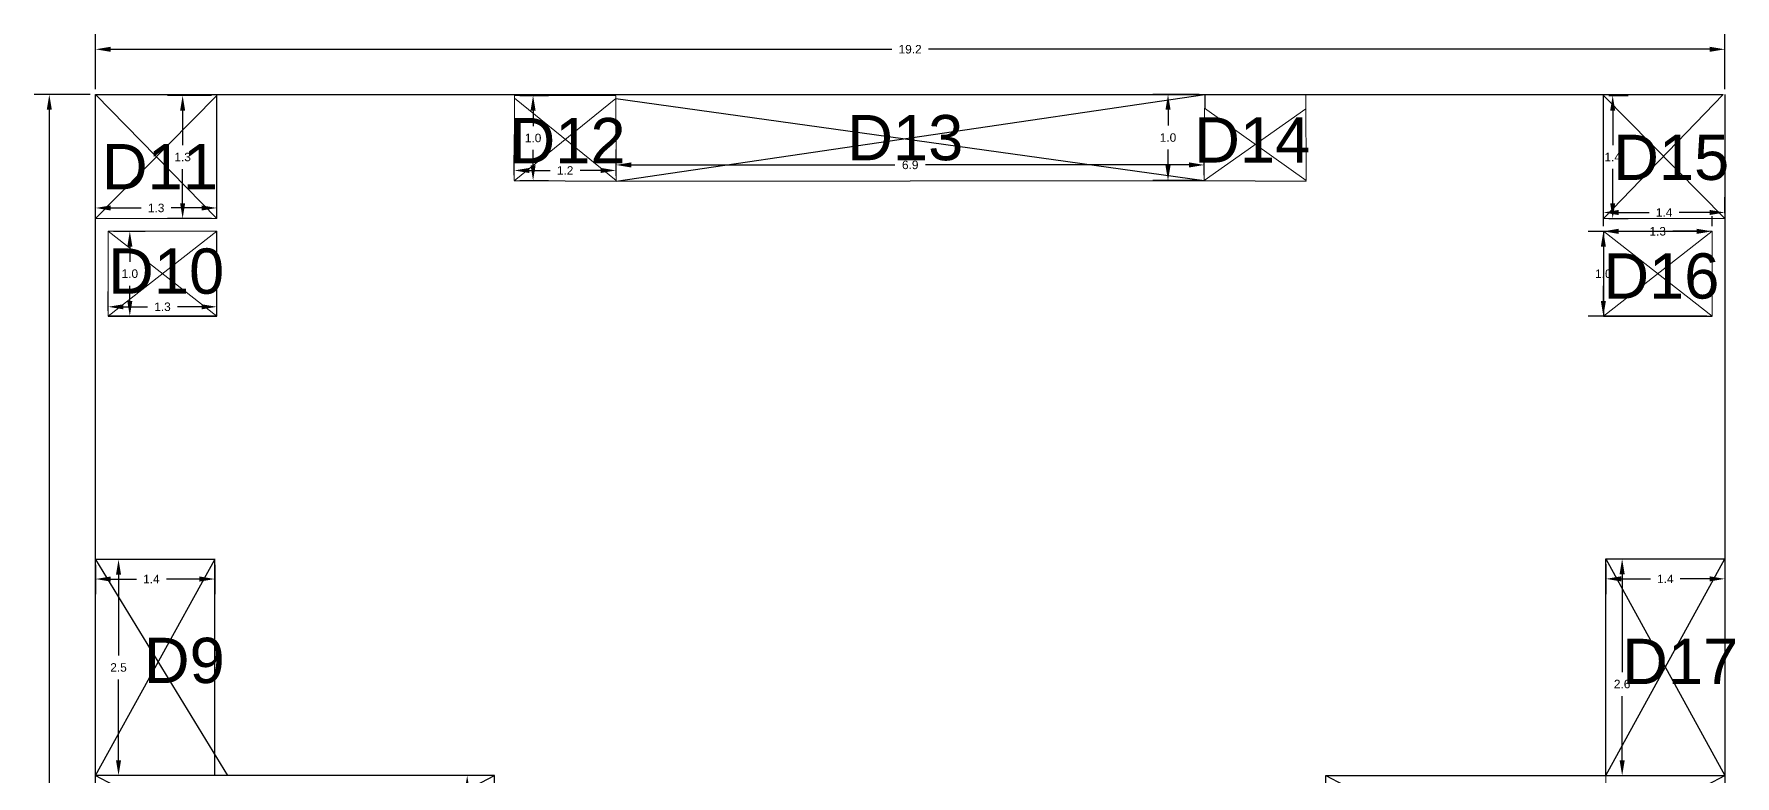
# Model space of a CAD drawing. Header units: metres. Extents: x 15463 to 32022, y 1223 to 33962.
# Drawn here: x 29716.65 to 29736.68, y 4368.51 to 4377.25 of the extents above; entities that cross this region are included whole.
import ezdxf

# ---------------------------------------------------------------- set-up
doc = ezdxf.new("R2010")
doc.units = ezdxf.units.M
doc.header["$LTSCALE"] = 0.1
doc.layers.add('text', color=7, linetype='Continuous', lineweight=5)
doc.styles.get("Standard").update_dxf_attribs({"font": 'arial.ttf'})
doc.dimstyles.get("Standard").update_dxf_attribs({"dimtxt": 0.1, "dimasz": 0.18, "dimexe": 0.18, "dimexo": 0.0625, "dimgap": 0.09, "dimtad": 0, "dimtih": 1, "dimtoh": 1, "dimdec": 1, "dimzin": 0, "dimdsep": 46, "dimtxsty": 'Standard', "dimcen": 0.09, "dimadec": 0, "dimazin": 0, "dimtfac": 1, "dimtdec": 1, "dimtofl": 0, "dimtmove": 0, "dimatfit": 3, "dimfxl": 1, "dimtolj": 1, "dimtzin": 0, "dimarcsym": 0})

# ---------------------------------------------------------------- blocks, each defined once
blk = doc.blocks.new('*D234')
at = {"layer": 'Defpoints', "color": 0, "transparency": 16777216}
for p in [(29722.074, 4368.517), (29721.756, 4366.057), (29722.076, 4366.058)]:
    blk.add_point(p, dxfattribs=at)
at = {"layer": 'text', "color": 0, "lineweight": -2, "transparency": 16777216}
for p, q in [((29722.012, 4368.517), (29721.574, 4368.517)), ((29721.754, 4368.337), (29721.755, 4367.428)), ((29721.756, 4366.237), (29721.755, 4367.146)), ((29722.013, 4366.058), (29721.576, 4366.057))]:
    blk.add_line(p, q, dxfattribs=at)
at = {"layer": 'text', "color": 0, "transparency": 16777216}
for points in [[(29721.784, 4368.337), (29721.724, 4368.337), (29721.754, 4368.517)], [(29721.786, 4366.237), (29721.726, 4366.237), (29721.756, 4366.057)]]:
    blk.add_solid(points, dxfattribs=at)
at = {"layer": 'text', "color": 0, "transparency": 16777216, "insert": (29721.755, 4367.287), "char_height": 0.1, "attachment_point": 5}
blk.add_mtext('\\A1;2.5', dxfattribs=at)
blk = doc.blocks.new('*D235')
at = {"layer": 'Defpoints', "color": 0, "transparency": 16777216}
for p in [(29717.376, 4371.062), (29718.781, 4371.062), (29718.781, 4370.831)]:
    blk.add_point(p, dxfattribs=at)
at = {"layer": 'text', "color": 0, "lineweight": -2, "transparency": 16777216}
for p, q in [((29717.376, 4371), (29717.376, 4370.651)), ((29718.781, 4371), (29718.781, 4370.651)), ((29717.556, 4370.831), (29717.859, 4370.831)), ((29718.601, 4370.831), (29718.211, 4370.831))]:
    blk.add_line(p, q, dxfattribs=at)
at = {"layer": 'text', "color": 0, "transparency": 16777216}
for points in [[(29717.556, 4370.861), (29717.556, 4370.801), (29717.376, 4370.831)], [(29718.601, 4370.861), (29718.601, 4370.801), (29718.781, 4370.831)]]:
    blk.add_solid(points, dxfattribs=at)
at = {"layer": 'text', "color": 0, "transparency": 16777216, "insert": (29718.035, 4370.831), "char_height": 0.1, "attachment_point": 5}
blk.add_mtext('\\A1;1.4', dxfattribs=at)
blk = doc.blocks.new('*D236')
at = {"layer": 'Defpoints', "color": 0, "transparency": 16777216}
for p in [(29718.781, 4371.062), (29717.648, 4368.515), (29718.781, 4368.515)]:
    blk.add_point(p, dxfattribs=at)
at = {"layer": 'text', "color": 0, "lineweight": -2, "transparency": 16777216}
for p, q in [((29718.718, 4371.062), (29717.468, 4371.062)), ((29717.648, 4370.882), (29717.648, 4369.93)), ((29717.648, 4368.695), (29717.648, 4369.648)), ((29718.718, 4368.515), (29717.468, 4368.515))]:
    blk.add_line(p, q, dxfattribs=at)
at = {"layer": 'text', "color": 0, "transparency": 16777216}
for points in [[(29717.618, 4370.882), (29717.678, 4370.882), (29717.648, 4371.062)], [(29717.618, 4368.695), (29717.678, 4368.695), (29717.648, 4368.515)]]:
    blk.add_solid(points, dxfattribs=at)
at = {"layer": 'text', "color": 0, "transparency": 16777216, "insert": (29717.648, 4369.789), "char_height": 0.1, "attachment_point": 5}
blk.add_mtext('\\A1;2.5', dxfattribs=at)
blk = doc.blocks.new('*D237')
at = {"layer": 'Defpoints', "color": 0, "transparency": 16777216}
for p in [(29718.806, 4374.037), (29717.526, 4373.927), (29718.806, 4373.927)]:
    blk.add_point(p, dxfattribs=at)
at = {"layer": 'text', "color": 0, "lineweight": -2, "transparency": 16777216}
for p, q in [((29717.526, 4373.99), (29717.526, 4374.217)), ((29718.806, 4373.99), (29718.806, 4374.217)), ((29717.706, 4374.037), (29717.989, 4374.037)), ((29718.626, 4374.037), (29718.342, 4374.037))]:
    blk.add_line(p, q, dxfattribs=at)
at = {"layer": 'text', "color": 0, "transparency": 16777216}
for points in [[(29717.706, 4374.067), (29717.706, 4374.007), (29717.526, 4374.037)], [(29718.626, 4374.067), (29718.626, 4374.007), (29718.806, 4374.037)]]:
    blk.add_solid(points, dxfattribs=at)
at = {"layer": 'text', "color": 0, "transparency": 16777216, "insert": (29718.166, 4374.037), "char_height": 0.1, "attachment_point": 5}
blk.add_mtext('\\A1;1.3', dxfattribs=at)
blk = doc.blocks.new('*D238')
at = {"layer": 'Defpoints', "color": 0, "transparency": 16777216}
for p in [(29717.526, 4374.927), (29717.526, 4373.927), (29717.781, 4373.927)]:
    blk.add_point(p, dxfattribs=at)
at = {"layer": 'text', "color": 0, "lineweight": -2, "transparency": 16777216}
for p, q in [((29717.588, 4374.927), (29717.961, 4374.927)), ((29717.781, 4374.747), (29717.781, 4374.568)), ((29717.781, 4374.107), (29717.781, 4374.286)), ((29717.588, 4373.927), (29717.961, 4373.927))]:
    blk.add_line(p, q, dxfattribs=at)
at = {"layer": 'text', "color": 0, "transparency": 16777216}
for points in [[(29717.751, 4374.747), (29717.811, 4374.747), (29717.781, 4374.927)], [(29717.751, 4374.107), (29717.811, 4374.107), (29717.781, 4373.927)]]:
    blk.add_solid(points, dxfattribs=at)
at = {"layer": 'text', "color": 0, "transparency": 16777216, "insert": (29717.781, 4374.427), "char_height": 0.1, "attachment_point": 5}
blk.add_mtext('\\A1;1.0', dxfattribs=at)
blk = doc.blocks.new('*D239')
at = {"layer": 'Defpoints', "color": 0, "transparency": 16777216}
for p in [(29718.806, 4375.201), (29717.376, 4375.077), (29718.806, 4375.077)]:
    blk.add_point(p, dxfattribs=at)
at = {"layer": 'text', "color": 0, "lineweight": -2, "transparency": 16777216}
for p, q in [((29717.376, 4375.14), (29717.376, 4375.381)), ((29718.806, 4375.14), (29718.806, 4375.381)), ((29717.556, 4375.201), (29717.914, 4375.201)), ((29718.626, 4375.201), (29718.267, 4375.201))]:
    blk.add_line(p, q, dxfattribs=at)
at = {"layer": 'text', "color": 0, "transparency": 16777216}
for points in [[(29717.556, 4375.231), (29717.556, 4375.171), (29717.376, 4375.201)], [(29718.626, 4375.231), (29718.626, 4375.171), (29718.806, 4375.201)]]:
    blk.add_solid(points, dxfattribs=at)
at = {"layer": 'text', "color": 0, "transparency": 16777216, "insert": (29718.091, 4375.201), "char_height": 0.1, "attachment_point": 5}
blk.add_mtext('\\A1;1.3', dxfattribs=at)
blk = doc.blocks.new('*D240')
at = {"layer": 'Defpoints', "color": 0, "transparency": 16777216}
for p in [(29718.806, 4376.526), (29718.403, 4375.077), (29718.806, 4375.077)]:
    blk.add_point(p, dxfattribs=at)
at = {"layer": 'text', "color": 0, "lineweight": -2, "transparency": 16777216}
for p, q in [((29718.743, 4376.526), (29718.223, 4376.526)), ((29718.403, 4376.346), (29718.403, 4375.942)), ((29718.403, 4375.257), (29718.403, 4375.66)), ((29718.743, 4375.077), (29718.223, 4375.077))]:
    blk.add_line(p, q, dxfattribs=at)
at = {"layer": 'text', "color": 0, "transparency": 16777216}
for points in [[(29718.373, 4376.346), (29718.433, 4376.346), (29718.403, 4376.526)], [(29718.373, 4375.257), (29718.433, 4375.257), (29718.403, 4375.077)]]:
    blk.add_solid(points, dxfattribs=at)
at = {"layer": 'text', "color": 0, "transparency": 16777216, "insert": (29718.403, 4375.801), "char_height": 0.1, "attachment_point": 5}
blk.add_mtext('\\A1;1.3', dxfattribs=at)
blk = doc.blocks.new('*D241')
at = {"layer": 'Defpoints', "color": 0, "transparency": 16777216}
for p in [(29723.507, 4375.643), (29722.307, 4375.524), (29723.507, 4375.518)]:
    blk.add_point(p, dxfattribs=at)
at = {"layer": 'text', "color": 0, "lineweight": -2, "transparency": 16777216}
for p, q in [((29722.307, 4375.586), (29722.307, 4375.823)), ((29723.507, 4375.58), (29723.507, 4375.823)), ((29722.487, 4375.643), (29722.731, 4375.643)), ((29723.327, 4375.643), (29723.083, 4375.643))]:
    blk.add_line(p, q, dxfattribs=at)
at = {"layer": 'text', "color": 0, "transparency": 16777216}
for points in [[(29722.487, 4375.673), (29722.487, 4375.613), (29722.307, 4375.643)], [(29723.327, 4375.673), (29723.327, 4375.613), (29723.507, 4375.643)]]:
    blk.add_solid(points, dxfattribs=at)
at = {"layer": 'text', "color": 0, "transparency": 16777216, "insert": (29722.907, 4375.643), "char_height": 0.1, "attachment_point": 5}
blk.add_mtext('\\A1;1.2', dxfattribs=at)
blk = doc.blocks.new('*D242')
at = {"layer": 'Defpoints', "color": 0, "transparency": 16777216}
for p in [(29722.311, 4376.526), (29722.311, 4375.524), (29722.53, 4375.524)]:
    blk.add_point(p, dxfattribs=at)
at = {"layer": 'text', "color": 0, "lineweight": -2, "transparency": 16777216}
for p, q in [((29722.373, 4376.526), (29722.71, 4376.526)), ((29722.53, 4376.346), (29722.53, 4376.166)), ((29722.53, 4375.704), (29722.53, 4375.884)), ((29722.373, 4375.524), (29722.71, 4375.524))]:
    blk.add_line(p, q, dxfattribs=at)
at = {"layer": 'text', "color": 0, "transparency": 16777216}
for points in [[(29722.5, 4376.346), (29722.56, 4376.346), (29722.53, 4376.526)], [(29722.5, 4375.704), (29722.56, 4375.704), (29722.53, 4375.524)]]:
    blk.add_solid(points, dxfattribs=at)
at = {"layer": 'text', "color": 0, "transparency": 16777216, "insert": (29722.53, 4376.025), "char_height": 0.1, "attachment_point": 5}
blk.add_mtext('\\A1;1.0', dxfattribs=at)
blk = doc.blocks.new('*D243')
at = {"layer": 'Defpoints', "color": 0, "transparency": 16777216}
for p in [(29730.434, 4375.708), (29723.507, 4375.526), (29730.434, 4375.523)]:
    blk.add_point(p, dxfattribs=at)
at = {"layer": 'text', "color": 0, "lineweight": -2, "transparency": 16777216}
for p, q in [((29723.507, 4375.588), (29723.507, 4375.888)), ((29730.434, 4375.586), (29730.434, 4375.888)), ((29723.687, 4375.708), (29726.789, 4375.708)), ((29730.254, 4375.708), (29727.152, 4375.708))]:
    blk.add_line(p, q, dxfattribs=at)
at = {"layer": 'text', "color": 0, "transparency": 16777216}
for points in [[(29723.687, 4375.738), (29723.687, 4375.678), (29723.507, 4375.708)], [(29730.254, 4375.738), (29730.254, 4375.678), (29730.434, 4375.708)]]:
    blk.add_solid(points, dxfattribs=at)
at = {"layer": 'text', "color": 0, "transparency": 16777216, "insert": (29726.971, 4375.708), "char_height": 0.1, "attachment_point": 5}
blk.add_mtext('\\A1;6.9', dxfattribs=at)
blk = doc.blocks.new('*D244')
at = {"layer": 'Defpoints', "color": 0, "transparency": 16777216}
for p in [(29730.434, 4376.537), (29730.007, 4375.523), (29730.435, 4375.523)]:
    blk.add_point(p, dxfattribs=at)
at = {"layer": 'text', "color": 0, "lineweight": -2, "transparency": 16777216}
for p, q in [((29730.372, 4376.537), (29729.827, 4376.537)), ((29730.007, 4376.357), (29730.007, 4376.171)), ((29730.007, 4375.703), (29730.007, 4375.889)), ((29730.373, 4375.523), (29729.827, 4375.523))]:
    blk.add_line(p, q, dxfattribs=at)
at = {"layer": 'text', "color": 0, "transparency": 16777216}
for points in [[(29729.977, 4376.357), (29730.037, 4376.357), (29730.007, 4376.537)], [(29729.977, 4375.703), (29730.037, 4375.703), (29730.007, 4375.523)]]:
    blk.add_solid(points, dxfattribs=at)
at = {"layer": 'text', "color": 0, "transparency": 16777216, "insert": (29730.007, 4376.03), "char_height": 0.1, "attachment_point": 5}
blk.add_mtext('\\A1;1.0', dxfattribs=at)
blk = doc.blocks.new('*D245')
at = {"layer": 'Defpoints', "color": 0, "transparency": 16777216}
for p in [(29735.134, 4375.077), (29736.564, 4375.148), (29736.564, 4375.077)]:
    blk.add_point(p, dxfattribs=at)
at = {"layer": 'text', "color": 0, "lineweight": -2, "transparency": 16777216}
for p, q in [((29735.134, 4375.14), (29735.134, 4375.328)), ((29736.564, 4375.14), (29736.564, 4375.328)), ((29735.314, 4375.148), (29735.673, 4375.148)), ((29736.384, 4375.148), (29736.025, 4375.148))]:
    blk.add_line(p, q, dxfattribs=at)
at = {"layer": 'text', "color": 0, "transparency": 16777216}
for points in [[(29735.314, 4375.178), (29735.314, 4375.118), (29735.134, 4375.148)], [(29736.384, 4375.178), (29736.384, 4375.118), (29736.564, 4375.148)]]:
    blk.add_solid(points, dxfattribs=at)
at = {"layer": 'text', "color": 0, "transparency": 16777216, "insert": (29735.849, 4375.148), "char_height": 0.1, "attachment_point": 5}
blk.add_mtext('\\A1;1.4', dxfattribs=at)
blk = doc.blocks.new('*D246')
at = {"layer": 'Defpoints', "color": 0, "transparency": 16777216}
for p in [(29735.134, 4376.526), (29735.134, 4375.077), (29735.244, 4375.077)]:
    blk.add_point(p, dxfattribs=at)
at = {"layer": 'text', "color": 0, "lineweight": -2, "transparency": 16777216}
for p, q in [((29735.197, 4376.526), (29735.424, 4376.526)), ((29735.244, 4376.346), (29735.244, 4375.942)), ((29735.244, 4375.257), (29735.244, 4375.661)), ((29735.197, 4375.077), (29735.424, 4375.077))]:
    blk.add_line(p, q, dxfattribs=at)
at = {"layer": 'text', "color": 0, "transparency": 16777216}
for points in [[(29735.214, 4376.346), (29735.274, 4376.346), (29735.244, 4376.526)], [(29735.214, 4375.257), (29735.274, 4375.257), (29735.244, 4375.077)]]:
    blk.add_solid(points, dxfattribs=at)
at = {"layer": 'text', "color": 0, "transparency": 16777216, "insert": (29735.244, 4375.801), "char_height": 0.1, "attachment_point": 5}
blk.add_mtext('\\A1;1.4', dxfattribs=at)
blk = doc.blocks.new('*D247')
at = {"layer": 'Defpoints', "color": 0, "transparency": 16777216}
for p in [(29735.134, 4374.926), (29736.414, 4374.926), (29736.414, 4374.926)]:
    blk.add_point(p, dxfattribs=at)
at = {"layer": 'text', "color": 0, "lineweight": -2, "transparency": 16777216}
for p, q in [((29735.134, 4374.988), (29735.134, 4375.106)), ((29736.414, 4374.988), (29736.414, 4375.106)), ((29735.314, 4374.926), (29735.598, 4374.926)), ((29736.234, 4374.926), (29735.951, 4374.926))]:
    blk.add_line(p, q, dxfattribs=at)
at = {"layer": 'text', "color": 0, "transparency": 16777216}
for points in [[(29735.314, 4374.956), (29735.314, 4374.896), (29735.134, 4374.926)], [(29736.234, 4374.956), (29736.234, 4374.896), (29736.414, 4374.926)]]:
    blk.add_solid(points, dxfattribs=at)
at = {"layer": 'text', "color": 0, "transparency": 16777216, "insert": (29735.774, 4374.926), "char_height": 0.1, "attachment_point": 5}
blk.add_mtext('\\A1;1.3', dxfattribs=at)
blk = doc.blocks.new('*D248')
at = {"layer": 'Defpoints', "color": 0, "transparency": 16777216}
for p in [(29736.412, 4374.925), (29735.134, 4373.927), (29736.414, 4373.927)]:
    blk.add_point(p, dxfattribs=at)
at = {"layer": 'text', "color": 0, "lineweight": -2, "transparency": 16777216}
for p, q in [((29736.349, 4374.925), (29734.954, 4374.925)), ((29735.134, 4374.745), (29735.134, 4374.567)), ((29735.134, 4374.107), (29735.134, 4374.285)), ((29736.352, 4373.927), (29734.954, 4373.927))]:
    blk.add_line(p, q, dxfattribs=at)
at = {"layer": 'text', "color": 0, "transparency": 16777216}
for points in [[(29735.104, 4374.745), (29735.164, 4374.745), (29735.134, 4374.925)], [(29735.104, 4374.107), (29735.164, 4374.107), (29735.134, 4373.927)]]:
    blk.add_solid(points, dxfattribs=at)
at = {"layer": 'text', "color": 0, "transparency": 16777216, "insert": (29735.134, 4374.426), "char_height": 0.1, "attachment_point": 5}
blk.add_mtext('\\A1;1.0', dxfattribs=at)
blk = doc.blocks.new('*D249')
at = {"layer": 'Defpoints', "color": 0, "transparency": 16777216}
for p in [(29735.164, 4371.067), (29736.564, 4371.067), (29736.564, 4370.833)]:
    blk.add_point(p, dxfattribs=at)
at = {"layer": 'text', "color": 0, "lineweight": -2, "transparency": 16777216}
for p, q in [((29735.164, 4371.005), (29735.164, 4370.653)), ((29736.564, 4371.005), (29736.564, 4370.653)), ((29735.344, 4370.833), (29735.688, 4370.833)), ((29736.384, 4370.833), (29736.04, 4370.833))]:
    blk.add_line(p, q, dxfattribs=at)
at = {"layer": 'text', "color": 0, "transparency": 16777216}
for points in [[(29735.344, 4370.863), (29735.344, 4370.803), (29735.164, 4370.833)], [(29736.384, 4370.863), (29736.384, 4370.803), (29736.564, 4370.833)]]:
    blk.add_solid(points, dxfattribs=at)
at = {"layer": 'text', "color": 0, "transparency": 16777216, "insert": (29735.864, 4370.833), "char_height": 0.1, "attachment_point": 5}
blk.add_mtext('\\A1;1.4', dxfattribs=at)
blk = doc.blocks.new('*D250')
at = {"layer": 'Defpoints', "color": 0, "transparency": 16777216}
for p in [(29735.164, 4371.067), (29735.01, 4368.515), (29735.355, 4368.515)]:
    blk.add_point(p, dxfattribs=at)
at = {"layer": 'text', "color": 0, "lineweight": -2, "transparency": 16777216}
for p, q in [((29735.227, 4371.067), (29735.535, 4371.067)), ((29735.355, 4370.887), (29735.355, 4369.735)), ((29735.355, 4368.695), (29735.355, 4369.453)), ((29735.072, 4368.515), (29735.535, 4368.515))]:
    blk.add_line(p, q, dxfattribs=at)
at = {"layer": 'text', "color": 0, "transparency": 16777216}
for points in [[(29735.325, 4370.887), (29735.385, 4370.887), (29735.355, 4371.067)], [(29735.325, 4368.695), (29735.385, 4368.695), (29735.355, 4368.515)]]:
    blk.add_solid(points, dxfattribs=at)
at = {"layer": 'text', "color": 0, "transparency": 16777216, "insert": (29735.355, 4369.594), "char_height": 0.1, "attachment_point": 5}
blk.add_mtext('\\A1;2.6', dxfattribs=at)
blk = doc.blocks.new('*D427')
at = {"layer": 'Defpoints', "color": 0, "transparency": 16777216}
for p in [(29736.564, 4377.07), (29717.376, 4376.537), (29736.564, 4376.537)]:
    blk.add_point(p, dxfattribs=at)
at = {"layer": 'text', "color": 0, "lineweight": -2, "transparency": 16777216}
for p, q in [((29717.376, 4376.6), (29717.376, 4377.25)), ((29736.564, 4376.6), (29736.564, 4377.25)), ((29717.556, 4377.07), (29726.755, 4377.07)), ((29736.384, 4377.07), (29727.185, 4377.07))]:
    blk.add_line(p, q, dxfattribs=at)
at = {"layer": 'text', "color": 0, "transparency": 16777216}
for points in [[(29717.556, 4377.1), (29717.556, 4377.04), (29717.376, 4377.07)], [(29736.384, 4377.1), (29736.384, 4377.04), (29736.564, 4377.07)]]:
    blk.add_solid(points, dxfattribs=at)
at = {"layer": 'text', "color": 0, "transparency": 16777216, "insert": (29726.97, 4377.07), "char_height": 0.1, "attachment_point": 5}
blk.add_mtext('\\A1;19.2', dxfattribs=at)
blk = doc.blocks.new('*D428')
at = {"layer": 'Defpoints', "color": 0, "transparency": 16777216}
for p in [(29717.376, 4376.537), (29716.833, 4350.187), (29717.376, 4350.187)]:
    blk.add_point(p, dxfattribs=at)
at = {"layer": 'text', "color": 0, "lineweight": -2, "transparency": 16777216}
for p, q in [((29717.313, 4376.537), (29716.653, 4376.537)), ((29716.833, 4376.357), (29716.833, 4363.503)), ((29716.833, 4350.367), (29716.833, 4363.221)), ((29717.313, 4350.187), (29716.653, 4350.187))]:
    blk.add_line(p, q, dxfattribs=at)
at = {"layer": 'text', "color": 0, "transparency": 16777216}
for points in [[(29716.803, 4376.357), (29716.863, 4376.357), (29716.833, 4376.537)], [(29716.803, 4350.367), (29716.863, 4350.367), (29716.833, 4350.187)]]:
    blk.add_solid(points, dxfattribs=at)
at = {"layer": 'text', "color": 0, "transparency": 16777216, "insert": (29716.833, 4363.362), "char_height": 0.1, "attachment_point": 5}
blk.add_mtext('\\A1;26.4', dxfattribs=at)

msp = doc.modelspace()

# ---------------------------------------------------------------- linework, layer by layer
for p, q in [((29717.376, 4350.187), (29717.376, 4376.537)), ((29717.376, 4376.537), (29736.546, 4376.537)), ((29718.806, 4375.077), (29717.376, 4376.537)), ((29717.376, 4375.077), (29718.806, 4376.526)), ((29718.806, 4375.526), (29718.806, 4376.526)), ((29723.505, 4376.489), (29730.434, 4375.523)), ((29723.507, 4375.518), (29730.439, 4376.537)), ((29730.439, 4376.537), (29730.439, 4376.375)), ((29735.134, 4375.077), (29736.546, 4376.537)), ((29735.134, 4375.077), (29735.134, 4376.526)), ((29735.134, 4376.526), (29736.564, 4375.077)), ((29736.564, 4376.537), (29736.564, 4350.187)), ((29722.307, 4375.524), (29723.507, 4375.518)), ((29723.507, 4375.518), (29730.434, 4375.523)), ((29730.434, 4375.523), (29731.633, 4375.518)), ((29735.134, 4374.926), (29735.134, 4373.927)), ((29718.806, 4373.927), (29717.526, 4373.927)), ((29735.134, 4373.927), (29736.414, 4373.927)), ((29717.376, 4371.062), (29718.931, 4368.515)), ((29717.376, 4368.515), (29718.781, 4371.062)), ((29718.781, 4371.062), (29717.376, 4371.062)), ((29718.781, 4368.515), (29718.781, 4371.067)), ((29735.164, 4371.067), (29736.564, 4368.515)), ((29735.164, 4368.515), (29736.564, 4371.067)), ((29735.164, 4368.515), (29735.164, 4371.067)), ((29735.164, 4371.067), (29736.564, 4371.067)), ((29717.376, 4366.058), (29722.076, 4368.517)), ((29718.931, 4368.515), (29717.376, 4368.515)), ((29717.376, 4368.515), (29722.076, 4366.058)), ((29722.076, 4368.517), (29718.931, 4368.515)), ((29722.076, 4366.058), (29722.076, 4368.517)), ((29731.864, 4368.515), (29736.564, 4366.058)), ((29731.864, 4366.058), (29736.564, 4368.515)), ((29731.871, 4366.061), (29731.864, 4368.515)), ((29731.864, 4368.515), (29736.564, 4368.515)), ((29735.01, 4368.515), (29736.564, 4368.515))]:
    msp.add_line(p, q)
at = {"lineweight": 0}
for p, q in [((29722.307, 4375.521), (29723.505, 4376.489)), ((29722.31, 4376.495), (29723.507, 4375.524)), ((29723.505, 4376.52), (29722.311, 4376.526)), ((29723.507, 4375.524), (29723.505, 4376.52)), ((29730.434, 4375.523), (29731.63, 4376.369)), ((29730.437, 4376.375), (29731.634, 4375.523)), ((29717.376, 4375.077), (29718.806, 4375.077)), ((29736.564, 4375.077), (29735.134, 4375.077)), ((29717.526, 4373.927), (29717.526, 4374.927)), ((29717.526, 4374.927), (29718.806, 4374.927)), ((29717.526, 4374.927), (29718.806, 4373.927)), ((29717.526, 4373.927), (29718.806, 4374.926)), ((29736.414, 4374.927), (29735.134, 4374.927)), ((29736.414, 4374.927), (29735.134, 4373.927)), ((29736.414, 4373.927), (29735.134, 4374.926)), ((29736.414, 4373.927), (29736.414, 4374.927))]:
    msp.add_line(p, q, dxfattribs=at)
for points in [[(29718.806, 4375.077), (29718.806, 4375.523)], [(29717.526, 4373.927), (29718.806, 4373.927), (29718.806, 4374.927)]]:
    msp.add_lwpolyline(points)
at = {"layer": 'text'}
for p, q in [((29722.307, 4375.524), (29722.311, 4376.526)), ((29722.307, 4375.524), (29722.311, 4376.526)), ((29722.307, 4375.643), (29722.31, 4376.495)), ((29731.633, 4375.524), (29731.63, 4376.537)), ((29730.434, 4375.523), (29730.437, 4376.375)), ((29735.164, 4355.656), (29735.164, 4371.067))]:
    msp.add_line(p, q, dxfattribs=at)
at = {"layer": 'text', "lineweight": 0}
for p, q in [((29717.376, 4373.808), (29717.376, 4375.077)), ((29736.564, 4373.808), (29736.564, 4375.077))]:
    msp.add_line(p, q, dxfattribs=at)

# ---------------------------------------------------------------- texts
for s, p in [('D12', (29722.253, 4375.728)), ('D13', (29726.23, 4375.763)), ('D14', (29730.316, 4375.736)), ('D15', (29735.25, 4375.531)), ('D11', (29717.453, 4375.421)), ('D10', (29717.526, 4374.191)), ('D16', (29735.134, 4374.134)), ('D9', (29717.947, 4369.606)), ('D17', (29735.355, 4369.594))]:
    msp.add_text(s, height=0.5332).set_placement(p)

# ---------------------------------------------------------------- dimensions: what is measured, and where the dimension line sits
at = {"layer": 'text'}
for base, p1, p2, picture, middle in [((29736.564, 4377.07), (29717.376, 4376.537), (29736.564, 4376.537), '*D427', (29726.97, 4377.07)), ((29723.507, 4375.643), (29722.307, 4375.524), (29723.507, 4375.518), '*D241', (29722.907, 4375.643)), ((29730.434, 4375.708), (29723.507, 4375.526), (29730.434, 4375.523), '*D243', (29726.971, 4375.708)), ((29736.564, 4375.148), (29735.134, 4375.077), (29736.564, 4375.077), '*D245', (29735.849, 4375.148)), ((29736.414, 4374.926), (29735.134, 4374.926), (29736.414, 4374.926), '*D247', (29735.774, 4374.926)), ((29718.806, 4374.037), (29717.526, 4373.927), (29718.806, 4373.927), '*D237', (29718.166, 4374.037)), ((29736.564, 4370.833), (29735.164, 4371.067), (29736.564, 4371.067), '*D249', (29735.864, 4370.833))]:
    dim = msp.add_linear_dim(base=base, p1=p1, p2=p2, dimstyle='Standard', dxfattribs=at)
    dim.commit()
    dim.dimension.update_dxf_attribs({"geometry": picture, "text_midpoint": middle})
for base, p1, p2, picture, middle in [((29716.8328, 4350.1868), (29717.3758, 4376.537), (29717.3758, 4350.1868), '*D428', (29716.8328, 4363.3619)), ((29722.53, 4375.524), (29722.311, 4376.526), (29722.311, 4375.524), '*D242', (29722.53, 4376.025)), ((29730.007, 4375.523), (29730.434, 4376.537), (29730.435, 4375.523), '*D244', (29730.007, 4376.03)), ((29735.244, 4375.077), (29735.134, 4376.526), (29735.134, 4375.077), '*D246', (29735.244, 4375.801)), ((29717.781, 4373.927), (29717.526, 4374.927), (29717.526, 4373.927), '*D238', (29717.781, 4374.427)), ((29735.134, 4373.927), (29736.412, 4374.925), (29736.414, 4373.927), '*D248', (29735.134, 4374.426))]:
    dim = msp.add_linear_dim(base=base, p1=p1, p2=p2, angle=90, dimstyle='Standard', dxfattribs=at)
    dim.commit()
    dim.dimension.update_dxf_attribs({"geometry": picture, "text_midpoint": middle})
dim = msp.add_linear_dim(base=(29718.403, 4375.077), p1=(29718.806, 4376.526), p2=(29718.806, 4375.077), angle=90, text='1.3', dimstyle='Standard', dxfattribs=at)
dim.commit()
dim.dimension.update_dxf_attribs({"geometry": '*D240', "text_midpoint": (29718.403, 4375.801), "dimtype": 160})
dim = msp.add_linear_dim(base=(29718.806, 4375.201), p1=(29717.376, 4375.077), p2=(29718.806, 4375.077), text='1.3', dimstyle='Standard', dxfattribs=at)
dim.commit()
dim.dimension.update_dxf_attribs({"geometry": '*D239', "text_midpoint": (29718.091, 4375.201), "dimtype": 160})
for base, p1, p2, angle, picture, middle, dimtype in [((29718.781, 4370.831), (29717.376, 4371.062), (29718.781, 4371.062), 0, '*D235', (29718.035, 4370.831), 161), ((29735.355, 4368.515), (29735.164, 4371.067), (29735.01, 4368.515), 90, '*D250', (29735.355, 4369.594), 160)]:
    dim = msp.add_linear_dim(base=base, p1=p1, p2=p2, angle=angle, dimstyle='Standard', dxfattribs=at)
    dim.commit()
    dim.dimension.update_dxf_attribs({"geometry": picture, "text_midpoint": middle, "dimtype": dimtype})
for p1, p2, distance, picture, middle in [((29718.781, 4371.062), (29718.781, 4368.515), -1.132, '*D236', (29717.648, 4369.789)), ((29722.074, 4368.517), (29722.076, 4366.058), -0.32, '*D234', (29721.755, 4367.287))]:
    dim = msp.add_aligned_dim(p1=p1, p2=p2, distance=distance, dimstyle='Standard', dxfattribs=at)
    dim.commit()
    dim.dimension.update_dxf_attribs({"geometry": picture, "text_midpoint": middle})

doc.saveas('drawing.dxf')
